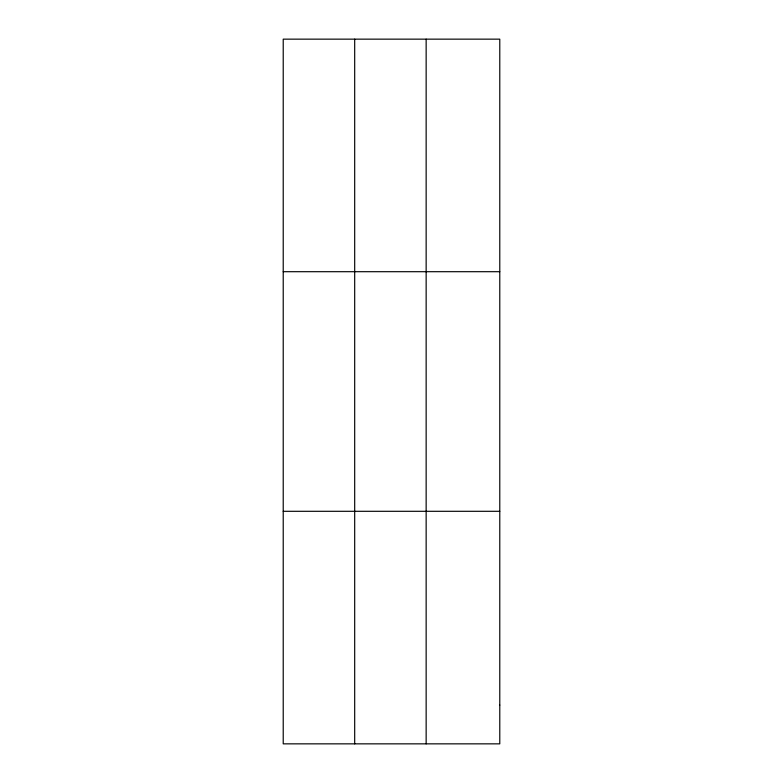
<?xml version="1.0" encoding="UTF-8"?>
<svg xmlns="http://www.w3.org/2000/svg" width="783" height="783" viewBox="0 0 783 783"><rect width="100%" height="100%" fill="white"/><g stroke="black" fill="none" stroke-linecap="round" stroke-linejoin="round"><path stroke-width="1.17" d="M354.689 743.85L354.689 39.15M426.148 743.85L426.148 39.15M283.221 271.701L499.779 271.701M283.221 511.299L499.779 511.299M499.779 705.091L499.779 743.85L283.221 743.85L283.221 39.15L499.779 39.15L499.779 705.091"/></g></svg>
